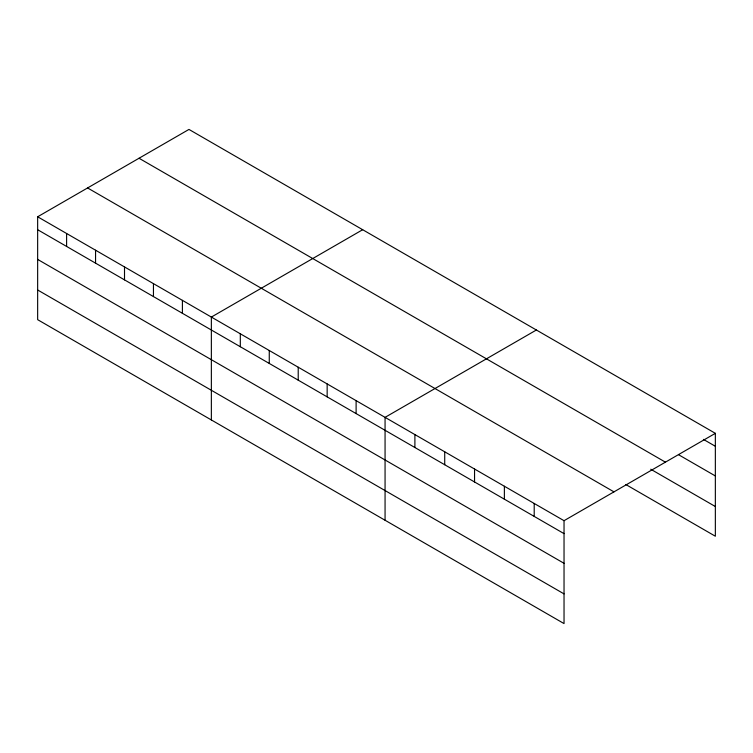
<?xml version="1.0" encoding="UTF-8"?>
<svg xmlns="http://www.w3.org/2000/svg" width="753" height="753" viewBox="0 0 753 753"><rect width="100%" height="100%" fill="white"/><g stroke="black" fill="none" stroke-linecap="round" stroke-linejoin="round"><path stroke-width="1.13" d="M37.65 216.779L564.035 520.69L564.035 623.578L37.65 319.667L37.65 216.779L188.965 129.422L715.35 433.333L715.35 536.221L625.865 484.555M362.673 229.712L211.358 317.069L211.358 419.958M536.381 330.002L385.065 417.36L385.065 520.248M564.035 520.69L715.35 433.333M703.415 439.385L715.35 446.275M678.566 454.718L715.35 475.952M139.032 158.252L665.417 462.154M650.724 469.223L715.35 506.534M87.583 187.949L613.968 491.86M37.65 229.721L564.035 533.632M37.65 259.409L564.035 563.31M37.65 289.99L564.035 593.891M534.206 503.465L534.206 516.407M504.378 486.24L504.378 499.183M474.55 469.025L474.55 481.967M444.722 451.8L444.722 464.742M414.894 434.585L414.894 447.527M356.113 400.643L356.113 413.585M327.16 383.926L327.16 396.869M298.216 367.21L298.216 380.152M269.263 350.503L269.263 363.445M240.311 333.786L240.311 346.728M182.405 300.353L182.405 313.295M153.452 283.636L153.452 296.578M124.509 266.929L124.509 279.871M95.556 250.212L95.556 263.155M66.603 233.496L66.603 246.438"/></g></svg>
